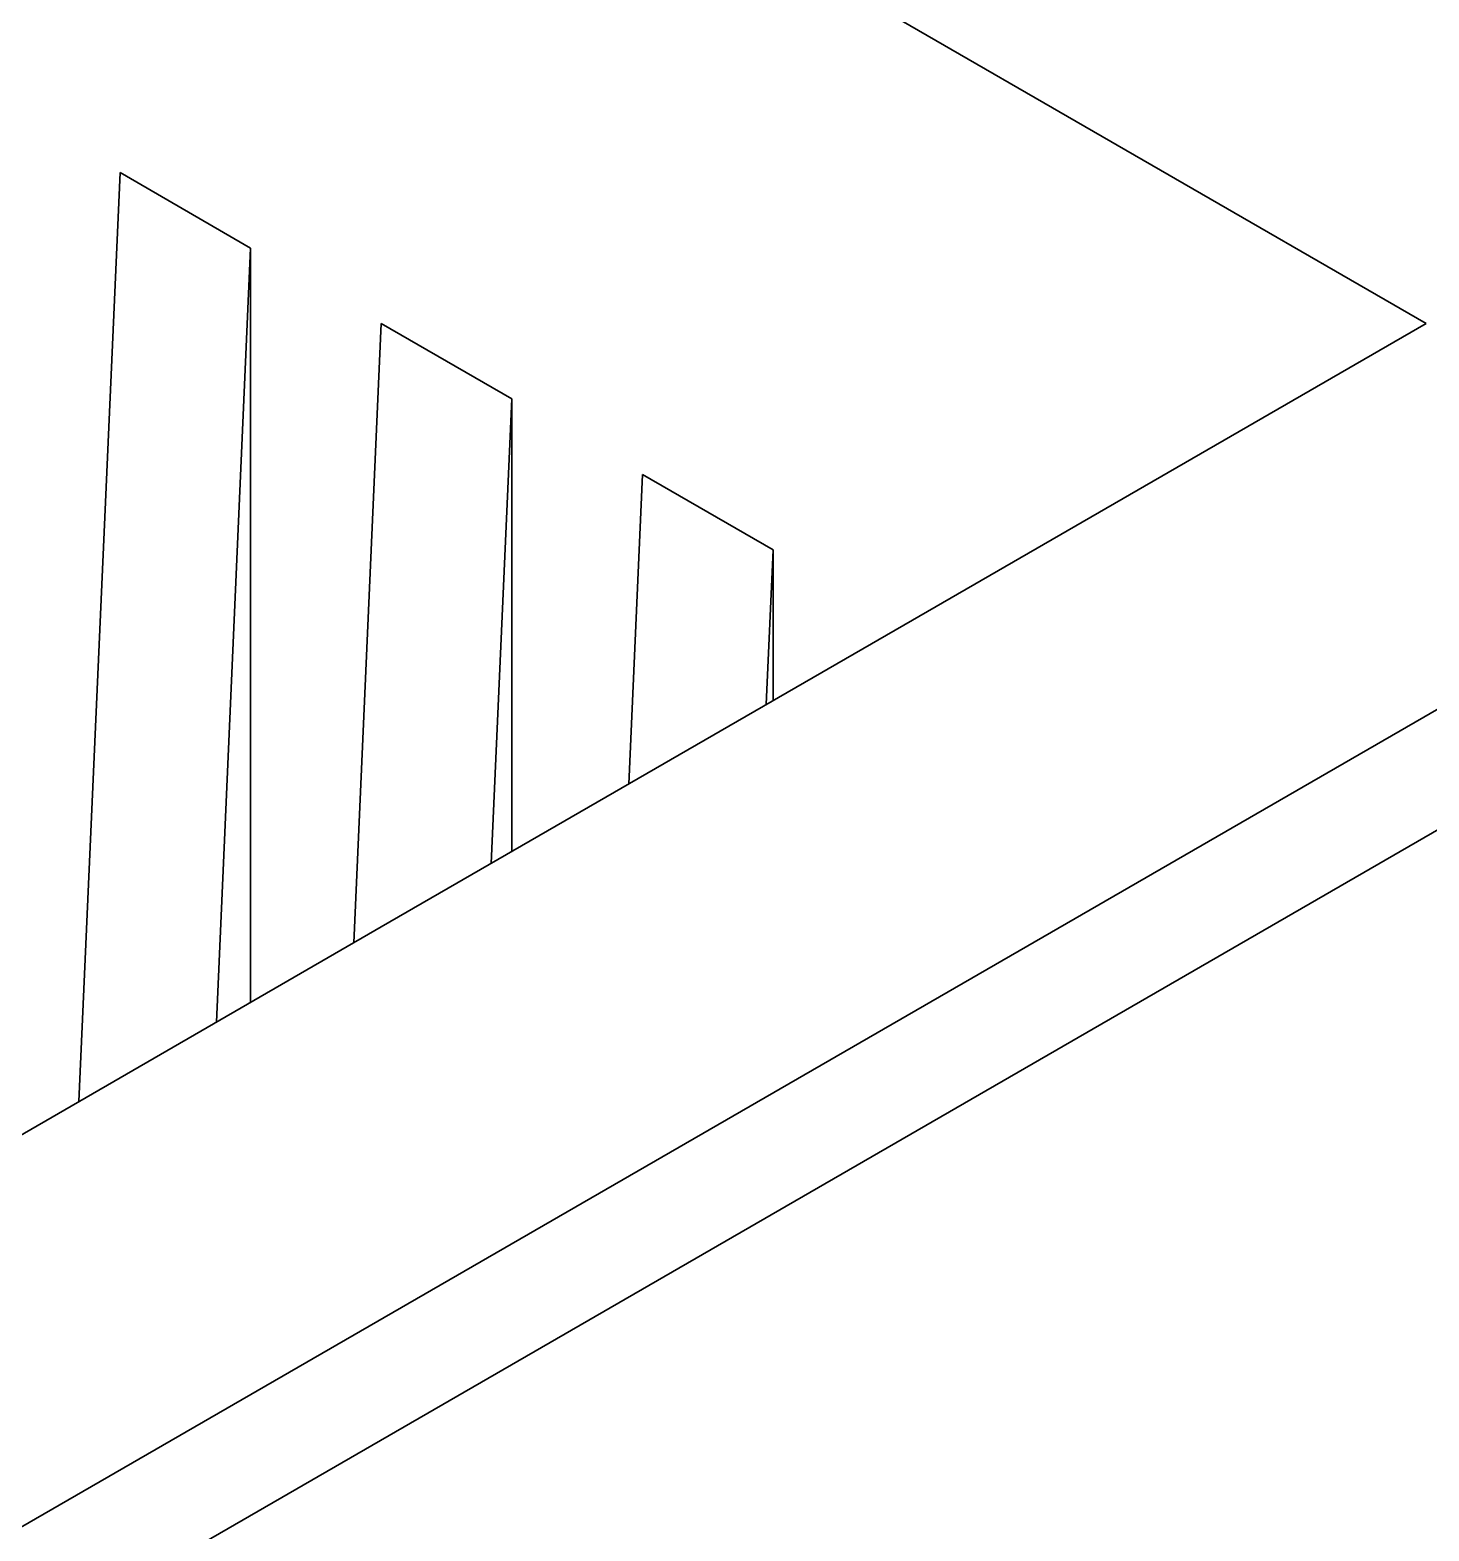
# Model space of a CAD drawing. Header units: millimetres. Extents: x -105 to 105, y -148 to 148.
# Drawn here: x 61.855 to 65.642, y -22.244 to -18.183 of the extents above; entities that cross this region are included whole.
import ezdxf

# ---------------------------------------------------------------- set-up
doc = ezdxf.new("R2010")
doc.units = ezdxf.units.MM
doc.layers.get('0').update_dxf_attribs({"lineweight": 18})

msp = doc.modelspace()

# ---------------------------------------------------------------- linework, layer by layer
at = {"color": 7, "lineweight": 30, "ltscale": 0.244949}
msp.add_line((57.1485, -14.078), (65.6338, -18.977), dxfattribs=at)
at = {"color": 7, "lineweight": 30, "ltscale": 0.318434}
for p, q in [((69.2401, -17.9563), (58.2092, -24.325)), ((69.3815, -18.2013), (58.3506, -24.57))]:
    msp.add_line(p, q, dxfattribs=at)
at = {"color": 7, "lineweight": 30, "ltscale": 0.062903}
msp.add_line((61.9871, -21.0824), (62.0983, -18.5687), dxfattribs=at)
at = {"color": 7, "lineweight": 30, "ltscale": 0.010206}
for p, q in [((62.4518, -18.7728), (62.0983, -18.5687)), ((63.1589, -19.1811), (62.8054, -18.977)), ((63.866, -19.5893), (63.5125, -19.3852)), ((63.866, -19.5893), (63.866, -19.9976))]:
    msp.add_line(p, q, dxfattribs=at)
at = {"color": 7, "lineweight": 30, "ltscale": 0.05242}
msp.add_line((62.3592, -20.8676), (62.4518, -18.7728), dxfattribs=at)
at = {"color": 7, "lineweight": 30, "ltscale": 0.051031}
msp.add_line((62.4518, -18.7728), (62.4518, -20.8141), dxfattribs=at)
at = {"color": 7, "lineweight": 30, "ltscale": 0.041935}
msp.add_line((62.7313, -20.6527), (62.8054, -18.977), dxfattribs=at)
at = {"color": 7, "lineweight": 30, "ltscale": 0.040825}
for p, q in [((65.6338, -18.977), (64.2196, -19.7935)), ((62.8054, -20.6099), (64.2196, -19.7935)), ((62.0983, -21.0182), (60.6841, -21.8347))]:
    msp.add_line(p, q, dxfattribs=at)
at = {"color": 7, "lineweight": 30, "ltscale": 0.031452}
msp.add_line((63.1034, -20.4379), (63.1589, -19.1811), dxfattribs=at)
at = {"color": 7, "lineweight": 30, "ltscale": 0.030619}
msp.add_line((63.1589, -19.1811), (63.1589, -20.4058), dxfattribs=at)
at = {"color": 7, "lineweight": 30, "ltscale": 0.020968}
msp.add_line((63.4754, -20.2231), (63.5125, -19.3852), dxfattribs=at)
at = {"color": 7, "lineweight": 30, "ltscale": 0.010484}
msp.add_line((63.8475, -20.0083), (63.866, -19.5893), dxfattribs=at)
at = {"color": 7, "lineweight": 30, "ltscale": 0.020412}
msp.add_line((62.8054, -20.6099), (62.0983, -21.0182), dxfattribs=at)

doc.saveas('drawing.dxf')
